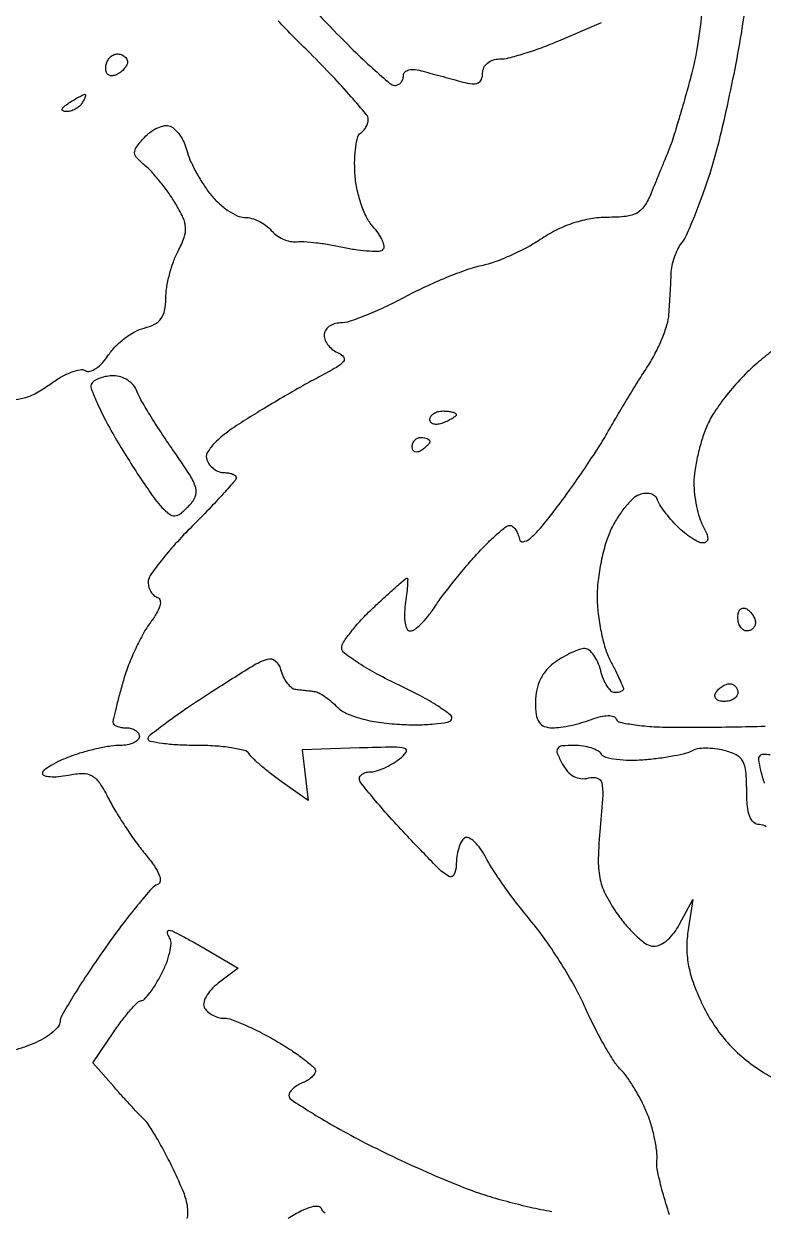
# Model space of a CAD drawing. Extents: x 0 to 102, y 0 to 135.
# Drawn here: x 38.65 to 45.76, y 109.9 to 121.32 of the extents above; entities that cross this region are included whole.
import ezdxf

# ---------------------------------------------------------------- set-up
doc = ezdxf.new("R2010")
doc.units = 0
doc.header["$MEASUREMENT"] = 0

msp = doc.modelspace()

# ---------------------------------------------------------------- linework, layer by layer
for points in [[(44.858415, 109.866394, -0.014703), (44.790937, 110.087104, -0.014105), (44.744507, 110.277579, -0.072045), (44.737226, 110.386011, 0.050212), (44.735017, 110.479838, 0.021372), (44.714149, 110.603914, 0.020889), (44.680405, 110.735445, 0.025724), (44.637649, 110.854666, 0.021067), (44.583844, 110.969579, 0.017047), (44.516868, 111.088164, 0.017376), (44.447462, 111.193418, 0.041946), (44.387331, 111.264583, -0.053596), (44.322163, 111.34545, -0.012728), (44.232215, 111.493563, -0.012949), (44.137093, 111.670018, -0.012457), (44.049937, 111.853428, 0.02168), (43.950034, 112.054037, 0.013058), (43.8153, 112.283194, 0.013069), (43.669195, 112.504376, 0.022226), (43.534298, 112.680232, -0.01065), (43.404882, 112.841091, -0.009181), (43.275702, 113.01538, -0.009278), (43.164356, 113.177813, -0.026284), (43.094936, 113.296348, 0.033127), (43.041029, 113.385573, 0.052755), (42.98262, 113.452827, 0.070979), (42.928676, 113.490413, 0.26078), (42.888597, 113.488673, 0.137488), (42.857419, 113.454797, 0.043348), (42.831393, 113.390396, 0.039566), (42.813573, 113.310075, 0.034821), (42.8076, 113.224409, -0.123862), (42.785281, 113.135696, -0.427565), (42.734224, 113.121577, -0.064854), (42.626266, 113.206727, -0.003994), (42.3423, 113.502252, -0.006205), (42.163993, 113.695559, -0.00931), (42.013682, 113.869016, -0.004823), (41.891664, 114.018139, -0.170658), (41.877, 114.05985, -0.165292), (41.885499, 114.084855, -0.095552), (41.909527, 114.106145, -0.076568), (41.945378, 114.120533, -0.057269), (41.98773, 114.1254, 0.07784), (42.041552, 114.13383, 0.027968), (42.114173, 114.161718, 0.026942), (42.191674, 114.201717, 0.028762), (42.26268, 114.249036, 0.078808), (42.325706, 114.314271, 0.518726), (42.312798, 114.350059, 0.071354), (42.209382, 114.36307, 0.003799), (41.877, 114.354786), (41.3271, 114.3369), (41.35576, 114.093142), (41.38442, 113.849383), (41.125669, 114.033631, -0.010539), (41.02295, 114.110086, -0.012107), (40.928281, 114.18745, -0.011262), (40.851394, 114.256518, -0.065799), (40.817066, 114.298539, 0.197264), (40.773553, 114.330112, 0.020342), (40.646643, 114.355506, 0.022884), (40.486859, 114.373323, 0.016324), (40.306907, 114.3792, -0.012946), (40.130449, 114.38377, -0.02132), (39.981884, 114.397838, -0.016809), (39.867139, 114.417613, -0.356615), (39.846835, 114.44265, -0.230867), (39.865053, 114.479655, -0.005183), (40.027104, 114.602631, -0.010615), (40.225178, 114.74331, -0.00685), (40.460185, 114.898165, -0.00398), (40.848413, 115.142091, -0.060714), (40.992222, 115.208346, -0.263773), (41.068695, 115.192419, -0.151036), (41.119414, 115.109665, 0.048095), (41.14461, 115.039809, 0.054243), (41.181926, 114.979035, 0.061862), (41.22506, 114.935659, 0.141241), (41.267464, 114.918525, -0.001947), (41.312228, 114.913705, -0.001371), (41.362533, 114.90795, -0.001384), (41.410628, 114.902179, -0.002907), (41.447957, 114.897375, -0.09361), (41.487294, 114.884318, -0.023992), (41.544514, 114.84883, -0.02358), (41.607046, 114.801267, -0.021999), (41.666348, 114.746966, 0.091908), (41.753817, 114.686856, 0.037121), (41.890658, 114.637743, 0.031927), (42.06301, 114.601629, 0.021828), (42.262115, 114.581839, 0.015307), (42.440043, 114.577423, 0.022066), (42.597285, 114.58528, 0.018851), (42.722549, 114.60188, 0.215176), (42.762874, 114.629075, 0.385813), (42.755415, 114.66941, 0.018245), (42.632985, 114.755897, 0.022104), (42.465401, 114.855064, 0.013112), (42.25775, 114.958958, -0.013969), (42.047031, 115.064838, -0.020736), (41.869348, 115.170148, -0.01668), (41.733554, 115.265026, -0.236146), (41.7078, 115.316516, -0.148016), (41.724367, 115.371254, -0.019349), (41.796549, 115.470987, -0.021134), (41.894228, 115.585219, -0.01624), (42.009924, 115.701661, -0.00334), (42.127293, 115.810882, -0.005262), (42.229651, 115.902899, -0.001604), (42.319172, 115.981181, -0.180758), (42.333672, 115.9866, -0.424129), (42.341184, 115.97883, -0.006939), (42.338001, 115.912046, -0.013234), (42.330777, 115.830125, -0.007826), (42.318046, 115.7328, 0.031022), (42.309885, 115.635535, 0.051455), (42.316552, 115.553554, 0.07104), (42.335565, 115.497276, 0.283), (42.365268, 115.479, 0.162863), (42.407197, 115.493029, 0.031584), (42.468658, 115.545743, 0.030582), (42.535422, 115.619219, 0.024102), (42.598613, 115.706209, -0.01594), (42.6736, 115.813062, -0.007117), (42.778705, 115.94904, -0.007037), (42.894053, 116.089845, -0.009472), (43.002636, 116.213809, -0.011755), (43.105094, 116.321218, -0.016472), (43.201872, 116.411835, -0.012774), (43.285278, 116.481242, -0.168699), (43.32259, 116.4942, -0.174386), (43.349406, 116.484554, -0.068441), (43.376393, 116.455207, -0.056746), (43.399496, 116.412253, -0.044254), (43.414747, 116.361458, 0.403428), (43.450615, 116.336885, 0.132084), (43.514816, 116.366244, 0.045295), (43.617264, 116.468013, 0.011927), (43.76172, 116.648733, 0.008029), (43.897847, 116.833709, 0.005936), (44.04267, 117.042473, 0.006002), (44.174806, 117.243007, 0.013391), (44.26932, 117.399315, -0.004442), (44.355087, 117.547067, -0.002785), (44.457903, 117.718437, -0.002795), (44.561022, 117.886043, -0.005101), (44.647334, 118.02149, 0.025763), (44.721166, 118.148655, 0.021979), (44.785889, 118.289568, 0.02256), (44.833368, 118.42315, 0.05671), (44.852154, 118.5246, 0.002184), (44.858304, 118.618462, 0.001461), (44.864559, 118.725916, 0.001471), (44.87001, 118.83009, 0.002896), (44.87362, 118.912933, -0.042743), (44.883084, 118.989368, -0.030162), (44.906094, 119.072855, -0.030591), (44.93808, 119.150581, -0.054663), (44.974789, 119.209033, 0.062055), (45.02143, 119.285785, 0.008934), (45.09373, 119.454798, 0.010022), (45.172036, 119.658916, 0.008416), (45.247009, 119.8782, 0.017049), (45.324947, 120.150763, 0.006881), (45.41342, 120.527505, 0.006799), (45.497635, 120.936023, 0.008567), (45.563935, 121.3164, 0.010959), (45.623811, 121.76218, 0.01513)], [(41.310741, 121.577898, -0.006417), (41.60986, 121.274698, 0.00708), (41.818523, 121.063748, 0.010575), (42.007313, 120.885909, 0.005878), (42.169711, 120.742715, 0.179615), (42.21959, 120.7242, 0.116734), (42.250261, 120.73146, 0.100531), (42.27638, 120.75195, 0.092987), (42.293913, 120.78259, 0.083771), (42.3, 120.818667, -0.202839), (42.314444, 120.852807, -0.139633), (42.351939, 120.872943, -0.084192), (42.412185, 120.875798, -0.037542), (42.49035, 120.860306, 0.000776), (42.577004, 120.836401, 0.000456), (42.6807, 120.80807, 0.000456), (42.784398, 120.779942, 0.000779), (42.87105, 120.756667, 0.035776), (42.961906, 120.739257, 0.135553), (43.018561, 120.747916, 0.199072), (43.050294, 120.781527, 0.091167), (43.0614, 120.841929, -0.112797), (43.073556, 120.895127, -0.106258), (43.107759, 120.939106, -0.096849), (43.160053, 120.968012, -0.078126), (43.223586, 120.978, 0.061208), (43.311604, 120.988815, 0.013544), (43.458234, 121.029652, 0.013885), (43.626208, 121.086525, 0.012978), (43.794636, 121.153836), (44.2035, 121.329671)], [(45.172175, 121.465297, -0.015555), (45.126194, 121.108836, -0.024916), (45.062491, 120.8088, -0.004039), (45.001485, 120.585863, -0.004431), (44.938678, 120.370731, -0.004146), (44.881839, 120.187762, -0.022151), (44.845622, 120.0897, 0.00165), (44.811769, 120.00845, 0.000748), (44.767956, 119.901862, 0.000741), (44.722077, 119.789291, 0.001015), (44.681147, 119.68785, -0.047833), (44.617597, 119.5649, -0.124138), (44.545243, 119.497343, -0.100915), (44.439831, 119.464392, -0.02546), (44.259419, 119.4552, 0.042425), (44.101623, 119.441787, 0.035789), (43.938812, 119.401746, 0.034987), (43.779519, 119.337635, 0.035927), (43.632196, 119.252419, -0.025401), (43.497045, 119.170402, -0.017923), (43.337721, 119.091702, -0.018145), (43.179546, 119.027297, -0.035923), (43.04934, 118.990056, 0.033704), (42.908979, 118.950583, 0.011922), (42.713855, 118.875939, 0.011771), (42.502756, 118.783496, 0.013562), (42.306127, 118.685238, -0.012727), (42.119024, 118.591349, -0.014819), (41.936546, 118.512039, -0.013877), (41.779326, 118.454183, -0.081394), (41.692777, 118.44, 0.07485), (41.633869, 118.431132, 0.08868), (41.583889, 118.405382, 0.10068), (41.550478, 118.367093, 0.129922), (41.5386, 118.322151, 0.105825), (41.549111, 118.273047, 0.066594), (41.580131, 118.222984, 0.062385), (41.625928, 118.179588, 0.066964), (41.679982, 118.150049, -0.156477), (41.725446, 118.113521, -0.330658), (41.723087, 118.070801, -0.086925), (41.655294, 118.013289, -0.01142), (41.489632, 117.921216, 0.007447), (41.334283, 117.836482, 0.003644), (41.138726, 117.724121, 0.003614), (40.937094, 117.604342, 0.005234), (40.760896, 117.495409, 0.01872), (40.591567, 117.379159, 0.044189), (40.477295, 117.277431, 0.064889), (40.4148, 117.1909, 0.218978), (40.410397, 117.122991, 0.077453), (40.436985, 117.076662, 0.065046), (40.47786, 117.0374, 0.06676), (40.526223, 117.01085, 0.092444), (40.574751, 117.0018, -0.037456), (40.619882, 116.998414, -0.056261), (40.657982, 116.988191, -0.073855), (40.684013, 116.973217, -0.229231), (40.6926, 116.955471, -0.181951), (40.681367, 116.925625, -0.0034), (40.568344, 116.798496, -0.007853), (40.431718, 116.651612, -0.005115), (40.2696, 116.486143, 0.012701), (40.107584, 116.31568, 0.017262), (39.970856, 116.153377, 0.01422), (39.867423, 116.013616, 0.153356), (39.8466, 115.947321, 0.072517), (39.853385, 115.900787, 0.066609), (39.873234, 115.856644, 0.070361), (39.90261, 115.821491, 0.103482), (39.937271, 115.801276, -0.271339), (39.961787, 115.773274, -0.11751), (39.95949, 115.721958, -0.065148), (39.928057, 115.649399, -0.027789), (39.868684, 115.561576, 0.03664), (39.800451, 115.456698, 0.016872), (39.726654, 115.311345, 0.016608), (39.658979, 115.152543, 0.022092), (39.608814, 115.003885, 0.003804), (39.570274, 114.866595, 0.005183), (39.537755, 114.742203, 0.003485), (39.512328, 114.637557, 0.057913), (39.5082, 114.602035, 0.217714), (39.51758, 114.581513, 0.078521), (39.545477, 114.564155, 0.059705), (39.586511, 114.552328, 0.040359), (39.6351, 114.5484, -0.064853), (39.683614, 114.542081, -0.082425), (39.724723, 114.523549, -0.098894), (39.752223, 114.496063, -0.148195), (39.762, 114.4638, -0.204612), (39.748189, 114.431465, -0.083503), (39.707849, 114.404051, -0.063734), (39.648224, 114.385414, -0.043943), (39.577656, 114.3792, 0.038567), (39.487457, 114.372232, 0.015196), (39.364933, 114.349356, 0.014934), (39.233438, 114.316503, 0.01807), (39.112356, 114.277605, 0.019291), (39.004724, 114.233921, 0.028104), (38.913931, 114.186616, 0.027153), (38.846956, 114.141694, 0.235646), (38.8314, 114.11052, 0.334021), (38.847901, 114.088575, 0.054086), (38.90392, 114.078772, 0.041508), (38.983624, 114.080189, 0.024165), (39.078275, 114.094405, -0.043227), (39.218534, 114.110037, -0.14182), (39.307797, 114.086562, -0.115756), (39.381108, 114.015559, -0.024256), (39.470878, 113.85964, 0.01772), (39.541773, 113.732697, 0.010314), (39.635259, 113.585356, 0.010303), (39.735129, 113.441432, 0.017117), (39.825836, 113.324911, -0.022054), (39.907749, 113.217515, -0.058238), (39.953285, 113.13238, -0.113283), (39.962122, 113.073589, -0.301858), (39.937246, 113.041715, 0.133759), (39.881478, 113.004562, 0.007404), (39.744957, 112.843253, 0.011019), (39.587803, 112.64305, 0.007807), (39.420013, 112.411886, 0.006705), (39.259279, 112.176357, 0.009594), (39.123609, 111.962932, 0.005975), (39.016039, 111.78147, 0.129725), (38.99994, 111.722182, -0.170585), (38.9846, 111.679504, -0.043264), (38.932585, 111.625803, -0.039068), (38.858788, 111.571226, -0.030987), (38.771574, 111.52395, -0.025358), (38.671377, 111.483456, -0.019555), (38.558553, 111.449264, -0.01993)], [(38.540967, 117.703165, 0.065622), (38.654996, 117.719538, 0.057638), (38.772427, 117.767646, 0.03318), (38.901254, 117.850275, -0.028878), (39.004431, 117.917711, -0.038266), (39.105676, 117.965954, -0.042385), (39.191891, 117.991067, -0.190326), (39.242641, 117.981968, 0.213591), (39.286615, 117.976097, 0.07654), (39.345121, 118.003707, 0.058914), (39.408404, 118.058254, 0.040439), (39.466636, 118.13315, -0.05), (39.533533, 118.215883, -0.036161), (39.622849, 118.294003, -0.036773), (39.719628, 118.356422, -0.063437), (39.808753, 118.391258, 0.056723), (39.908119, 118.428572, 0.116883), (39.970979, 118.482087, 0.110588), (40.0052, 118.560278, 0.047537), (40.016321, 118.674262, -0.039992), (40.024951, 118.779016, -0.022727), (40.051177, 118.903533, -0.022577), (40.089226, 119.027332, -0.034405), (40.134248, 119.130324, 0.032547), (40.192726, 119.262757, 0.103677), (40.206543, 119.357954, 0.09599), (40.181412, 119.454808, 0.025583), (40.105137, 119.595624, 0.018359), (40.038586, 119.696256, 0.014594), (39.959728, 119.799946, 0.014839), (39.880901, 119.891832, 0.03546), (39.815876, 119.95378, -0.029171), (39.736731, 120.027306, -0.187778), (39.716226, 120.076819, -0.168336), (39.733483, 120.130294, -0.022472), (39.810114, 120.223025, -0.05064), (39.870772, 120.277751, -0.055149), (39.939558, 120.317378, -0.062205), (40.005799, 120.337017, -0.133377), (40.058414, 120.331673, -0.105659), (40.104552, 120.301646, -0.046527), (40.151159, 120.245213, -0.043248), (40.191188, 120.173801, -0.044667), (40.217827, 120.097325, 0.043274), (40.248675, 120.007963, 0.019137), (40.303841, 119.895818, 0.018773), (40.371738, 119.780722, 0.024005), (40.443102, 119.680446, 0.037952), (40.522177, 119.594258, 0.038381), (40.61309, 119.521366, 0.041218), (40.701961, 119.47087, 0.109008), (40.772981, 119.4552, -0.068688), (40.839013, 119.446086, -0.044569), (40.911161, 119.418649, -0.044182), (40.978191, 119.378397, -0.062326), (41.02895, 119.33077, 0.063877), (41.078803, 119.284281, 0.050045), (41.142932, 119.247316, 0.051343), (41.21088, 119.224776, 0.081452), (41.271959, 119.221403, -0.044653), (41.346517, 119.222755, -0.011873), (41.465002, 119.211482, -0.011944), (41.599675, 119.192162, -0.012044), (41.732895, 119.166478, 0.017495), (41.859705, 119.14346, 0.024062), (41.974995, 119.132305, 0.022148), (42.068355, 119.131927, 0.188476), (42.106026, 119.148426, 0.250622), (42.115578, 119.179943, 0.057802), (42.097936, 119.234577, 0.046407), (42.060155, 119.300479, 0.030575), (42.005554, 119.368772, -0.071023), (41.945666, 119.457494, -0.031817), (41.892254, 119.588049, -0.030694), (41.852465, 119.735626, -0.036421), (41.833873, 119.878758, -0.020678), (41.831859, 120.012892, -0.028227), (41.841852, 120.13334, -0.027846), (41.860609, 120.228363, -0.194045), (41.8881, 120.26576, 0.071277), (41.916219, 120.289248, 0.05284), (41.940009, 120.322082, 0.053318), (41.956171, 120.358775, 0.077243), (41.9616, 120.393706, 0.175796), (41.942906, 120.445232, 0.005702), (41.797429, 120.615351, 0.010325), (41.616881, 120.813271, 0.00692), (41.40272, 121.032362, -0.006223), (41.094898, 121.346393, -0.046131)], [(45.837501, 118.167348, 0.007717), (45.696707, 118.05055, 0.026507), (45.551232, 117.91202, 0.020909), (45.408641, 117.747806, 0.021359), (45.288868, 117.583711, 0.048042), (45.216179, 117.448018, 0.024938), (45.168541, 117.315837, 0.01809), (45.128336, 117.164628, 0.018351), (45.100582, 117.017941, 0.037593), (45.0918, 116.901307, 0.029817), (45.098206, 116.793976, 0.022475), (45.117526, 116.67736, 0.022909), (45.145751, 116.569051, 0.047701), (45.179377, 116.488638, -0.024465), (45.214824, 116.413825, -0.098707), (45.224653, 116.364519, -0.223915), (45.211453, 116.336521, -0.174147), (45.179377, 116.325, -0.114524), (45.135306, 116.335228, -0.029069), (45.07093, 116.371596, -0.028097), (45.000333, 116.42291, -0.025178), (44.933175, 116.483625, -0.018672), (44.870006, 116.551697, -0.018059), (44.811353, 116.625034, -0.018312), (44.7645, 116.693244, -0.060951), (44.741211, 116.742267, 0.143252), (44.71766, 116.776229, 0.105031), (44.676569, 116.797133, 0.088307), (44.623941, 116.801626, 0.068963), (44.56797, 116.788598, 0.09832), (44.505077, 116.748954, 0.031964), (44.429968, 116.668082, 0.030447), (44.356011, 116.565291, 0.029945), (44.294634, 116.453721, 0.039359), (44.243477, 116.319597, 0.020938), (44.200549, 116.147054, 0.020714), (44.171232, 115.966019, 0.030145), (44.161721, 115.804614, 0.029033), (44.171164, 115.646005, 0.021882), (44.199213, 115.473593, 0.022298), (44.240057, 115.31338, 0.046664), (44.288621, 115.19438, -0.005133), (44.33704, 115.09917, -0.007338), (44.377876, 115.013656, -0.004339), (44.410445, 114.941148, -0.103742), (44.415, 114.91943, -0.229205), (44.408953, 114.906931, -0.073866), (44.390622, 114.896385, -0.056268), (44.363793, 114.889185, -0.037463), (44.332012, 114.8868, -0.196992), (44.296432, 114.901384, -0.05533), (44.257808, 114.948928, -0.046776), (44.222353, 115.017331, -0.034719), (44.19594, 115.0983, 0.041421), (44.168334, 115.17924, 0.052954), (44.129397, 115.247672, 0.063107), (44.085688, 115.29467, 0.175672), (44.043953, 115.3098, 0.084353), (43.993522, 115.301231, 0.023427), (43.918869, 115.271114, 0.022946), (43.836269, 115.22851, 0.022238), (43.757024, 115.178103, 0.061619), (43.676559, 115.105498, 0.063804), (43.617307, 115.016268, 0.061953), (43.581212, 114.912582, 0.052863), (43.569, 114.797403, 0.032135), (43.576872, 114.675041, 0.113751), (43.604054, 114.601723, 0.161989), (43.654202, 114.562151, 0.086935), (43.732693, 114.5484, 0.03618), (43.810387, 114.554029, 0.016605), (43.91039, 114.572007, 0.016346), (44.014849, 114.597986, 0.021721), (44.107755, 114.628763, -0.029908), (44.195361, 114.656201, -0.057712), (44.268148, 114.6656, -0.084846), (44.320178, 114.657409, -0.231904), (44.345912, 114.63189, 0.265828), (44.380928, 114.601345, 0.015431), (44.526364, 114.576857, 0.020107), (44.709925, 114.559229, 0.013133), (44.9226, 114.553002, 0.003049), (45.173494, 114.553778, 0.001768), (45.474904, 114.557615, 0.001767), (45.777091, 114.563599, 0.002977)], [(45.78688, 113.596135, 0.16357), (45.722425, 113.6178, -0.184253), (45.66722, 113.638858, -0.121683), (45.628453, 113.69555, -0.067859), (45.605984, 113.79505, -0.02165), (45.5994, 113.947029, 0.022073), (45.591372, 114.12879, 0.106322), (45.56094, 114.227124, 0.147569), (45.498251, 114.287402, 0.056778), (45.384009, 114.330317, 0.031762), (45.294747, 114.346781, 0.032348), (45.204665, 114.351671, 0.034171), (45.126252, 114.345482, 0.101975), (45.07594, 114.327098, -0.077755), (45.01882, 114.303057, -0.013387), (44.903705, 114.277749, -0.014292), (44.765719, 114.255332, -0.01234), (44.619753, 114.239537, -0.022746), (44.476709, 114.234152, -0.030724), (44.3476, 114.243111, -0.031431), (44.24589, 114.263047, -0.192535), (44.20373, 114.294227, 0.131492), (44.169055, 114.326904, 0.04519), (44.105105, 114.354239, 0.041171), (44.025768, 114.372926, 0.037274), (43.941731, 114.3792, 0.021866), (43.823178, 114.374013, 0.231231), (43.782854, 114.349735, 0.246641), (43.778708, 114.304183, 0.024638), (43.827067, 114.202027, 0.058046), (43.877847, 114.128961, 0.08879), (43.938151, 114.081151, 0.098867), (44.006233, 114.060377, 0.088942), (44.079823, 114.066155, -0.133121), (44.162661, 114.065418, -0.273752), (44.205917, 114.020161, -0.073757), (44.215546, 113.901738, -0.005883), (44.191038, 113.587678, 0.014348), (44.172923, 113.290845, 0.055102), (44.187286, 113.106681, 0.069897), (44.239471, 112.953073, 0.033013), (44.346084, 112.772386, 0.025511), (44.433588, 112.657298, 0.028247), (44.529609, 112.555777, 0.029275), (44.620497, 112.4795, 0.112833), (44.687519, 112.449974, 0.140196), (44.75294, 112.455767, 0.075337), (44.823917, 112.496151, 0.06099), (44.893619, 112.566428, 0.041589), (44.955012, 112.660888), (45.082837, 112.8987), (45.034833, 112.5869, 0.042928), (45.023612, 112.419556, 0.045368), (45.041608, 112.255906, 0.039873), (45.091836, 112.081167, 0.022813), (45.178407, 111.879355, 0.033457), (45.287405, 111.687979, 0.037362), (45.41742, 111.520216, 0.036872), (45.572559, 111.371849, 0.031061), (45.756635, 111.238403, 0.014573), (45.91112, 111.146632, 0.019997)], [(45.825807, 114.28782, 0.032426), (45.756736, 114.292065, 0.19802), (45.724411, 114.278611, 0.239672), (45.712689, 114.242631, 0.01883), (45.73263, 114.140701, 0.022363), (45.76806, 114.015402, 0.015082)], [(40.221655, 109.829908, 0.094167), (40.226211, 109.941962, 0.060959), (40.187938, 110.080846, 0.01427), (40.089504, 110.301734, 0.009267), (40.009812, 110.460072, 0.01083), (39.92818, 110.607225, 0.009869), (39.854276, 110.728343, 0.062725), (39.808318, 110.7837, -0.014019), (39.760685, 110.830882, -0.00345), (39.685175, 110.911095, -0.003529), (39.599933, 111.004216, -0.003523), (39.515965, 111.098585), (39.313949, 111.328871), (39.516825, 111.626757, -0.013011), (39.599003, 111.74092, -0.018641), (39.678106, 111.837309, -0.014747), (39.747383, 111.911082, -0.196962), (39.780977, 111.925222, 0.208999), (39.81201, 111.939136, 0.022715), (39.863185, 112.000914, 0.024779), (39.919555, 112.083871, 0.017512), (39.974785, 112.182085, 0.026607), (40.021798, 112.286225, 0.033444), (40.053476, 112.387207, 0.035477), (40.067772, 112.472434, 0.163649), (40.056564, 112.520485, -0.03606), (40.040096, 112.552003, -0.077339), (40.033194, 112.578479, -0.14876), (40.036566, 112.595577, -0.276957), (40.048271, 112.6026, -0.115474), (40.076283, 112.596043, -0.004713), (40.169373, 112.54884, -0.008011), (40.278986, 112.489706, -0.005572), (40.40091, 112.419588), (40.711092, 112.236576), (40.520479, 112.092797, 0.044344), (40.45144, 112.030404, 0.061863), (40.402872, 111.962905, 0.078355), (40.380507, 111.900429, 0.187384), (40.389326, 111.852808, 0.08255), (40.42151, 111.815987, 0.053447), (40.468917, 111.784861, 0.05218), (40.523409, 111.763731, 0.066511), (40.576778, 111.7566, -0.088196), (40.648265, 111.743891, -0.014989), (40.777216, 111.69211, -0.015958), (40.926577, 111.621111, -0.013611), (41.079385, 111.537061, -0.012521), (41.222919, 111.448043, -0.018414), (41.343957, 111.362181, -0.013987), (41.437267, 111.286447, -0.218646), (41.454, 111.250012, -0.150536), (41.444951, 111.220638, -0.05799), (41.416723, 111.188029, -0.050594), (41.375653, 111.157429, -0.043233), (41.3271, 111.133806, 0.045792), (41.278552, 111.109878, 0.052317), (41.237477, 111.078394, 0.059728), (41.209326, 111.04449, 0.144401), (41.2002, 111.01355, 0.251778), (41.221618, 110.973712, 0.006075), (41.40375, 110.856446, 0.01182), (41.627546, 110.723434, 0.007581), (41.893138, 110.579218, 0.009702), (42.194671, 110.428738, 0.007558), (42.527906, 110.276568, 0.007651), (42.842835, 110.144179, 0.018361), (43.080991, 110.058341, 0.011966), (43.292431, 109.99633, 0.010149), (43.518499, 109.940754, 0.010275), (43.726552, 109.898534, 0.028111)], [(41.549364, 109.881855, -0.207003), (41.516936, 109.918091, 0.287088), (41.483345, 109.94581, 0.097953), (41.417452, 109.941553, 0.053653), (41.319926, 109.904062, 0.019846), (41.191568, 109.831608, -0.01054)]]:
    msp.add_lwpolyline(points, format="xyb")
for points in [[(39.606017, 121.012131, -0.094625), (39.637759, 120.983016, -0.169261), (39.648252, 120.949629, -0.136091), (39.63641, 120.911531, -0.053431), (39.601581, 120.868341, -0.055675), (39.56307, 120.837569, -0.075207), (39.522294, 120.819711, -0.09457), (39.485687, 120.816994, -0.169316), (39.458839, 120.829961, -0.128483), (39.443137, 120.85677, -0.076425), (39.438617, 120.893725, -0.067936), (39.445525, 120.934832, -0.062935), (39.463274, 120.973751, -0.09291), (39.491442, 121.00467, -0.096292), (39.52856, 121.022814, -0.099247), (39.568821, 121.025427, -0.105525)], [(39.238243, 120.638305, -0.434568), (39.244295, 120.632431, -0.071273), (39.241347, 120.614368, -0.041889), (39.230326, 120.587388, -0.020509), (39.2121, 120.555, -0.075854), (39.184642, 120.522729, -0.054031), (39.145576, 120.495632, -0.053889), (39.101475, 120.477463, -0.074131), (39.059057, 120.471695, -0.102799), (39.028315, 120.478497, -0.37991), (39.020832, 120.495161, -0.147021), (39.038322, 120.520945, -0.027275), (39.0852, 120.555, -0.008026), (39.135712, 120.586505, -0.01079), (39.182503, 120.613299, -0.008096), (39.222173, 120.634067, -0.104523)], [(39.515848, 117.9324, 0.039846), (39.44869, 117.92704, 0.042721), (39.384834, 117.911095, 0.046862), (39.333055, 117.88774, 0.125613), (39.304162, 117.859873, 0.233683), (39.299402, 117.809626, 0.013436), (39.360265, 117.66221, 0.018197), (39.446869, 117.485108, 0.012174), (39.558097, 117.288823, 0.006366), (39.681409, 117.088879, 0.00721), (39.804867, 116.900352, 0.006637), (39.914091, 116.743232, 0.039038), (39.978628, 116.666421, 0.036529), (40.05095, 116.602869, 0.174295), (40.102616, 116.586728, 0.158316), (40.155691, 116.606484, 0.028764), (40.235141, 116.677284, 0.092706), (40.297277, 116.768008, 0.173956), (40.303519, 116.855567, 0.075746), (40.249207, 116.97573, 0.008569), (40.081844, 117.224162, -0.007074), (39.967497, 117.392807, -0.007879), (39.8621, 117.558724, -0.007358), (39.776674, 117.702715, -0.040472), (39.738258, 117.78435, 0.089352), (39.704549, 117.840947, 0.067122), (39.650012, 117.88891, 0.066142), (39.583788, 117.921327, 0.080957)], [(42.6807, 117.594, -0.024748), (42.72933, 117.591591, -0.039339), (42.770323, 117.584233, -0.046727), (42.799471, 117.573605, -0.289661), (42.8076, 117.560751, -0.222225), (42.80023, 117.544989, -0.030693), (42.770323, 117.522965, -0.030395), (42.729308, 117.499882, -0.02136), (42.6807, 117.478806, -0.055937), (42.632109, 117.466158, -0.100118), (42.591077, 117.468486, -0.147206), (42.564162, 117.484934, -0.184534), (42.5538, 117.512055, -0.152681), (42.563571, 117.543307, -0.098158), (42.591077, 117.569929, -0.08088), (42.632179, 117.587889, -0.062722)], [(42.4692, 117.3402, -0.042167), (42.501589, 117.337464, -0.061769), (42.528949, 117.329241, -0.081139), (42.547501, 117.317159, -0.210953), (42.5538, 117.302893, -0.151918), (42.548255, 117.285065, -0.038439), (42.528949, 117.261186, -0.035638), (42.501583, 117.236057, -0.029505), (42.4692, 117.2133, -0.082592), (42.436874, 117.200059, -0.161196), (42.409451, 117.202691, -0.182303), (42.391223, 117.220579, -0.108972), (42.3846, 117.250607, -0.093332), (42.39104, 117.284807, -0.09642), (42.409451, 117.313882, -0.099167), (42.43692, 117.333342, -0.105053)], [(45.5994, 115.6905, -0.06081), (45.631761, 115.664595, -0.051032), (45.659149, 115.630189, -0.053229), (45.677799, 115.592919, -0.089642), (45.684, 115.558607, -0.105429), (45.677523, 115.528233, -0.099231), (45.659149, 115.502385, -0.096318), (45.631695, 115.485059, -0.092995), (45.5994, 115.479, -0.153634), (45.567135, 115.489154, -0.097988), (45.539651, 115.517744, -0.080552), (45.521106, 115.560462, -0.062283), (45.5148, 115.610893, -0.066118), (45.520998, 115.657561, -0.138808), (45.539651, 115.688683, -0.191142), (45.567282, 115.699632, -0.139169)], [(45.435193, 114.9714, -0.105429), (45.465567, 114.964923, -0.099231), (45.491415, 114.946549, -0.096318), (45.508741, 114.919095, -0.092995), (45.5148, 114.8868, -0.153634), (45.504646, 114.854535, -0.097988), (45.476056, 114.827051, -0.080552), (45.433338, 114.808506, -0.062283), (45.382907, 114.8022, -0.066118), (45.336239, 114.808398, -0.138808), (45.305117, 114.827051, -0.191142), (45.294168, 114.854682, -0.139169), (45.3033, 114.8868, -0.06081), (45.329205, 114.919161, -0.051032), (45.363611, 114.946549, -0.053229), (45.400881, 114.965199, -0.089642)]]:
    msp.add_lwpolyline(points, format="xyb", close=True)

doc.saveas('drawing.dxf')
